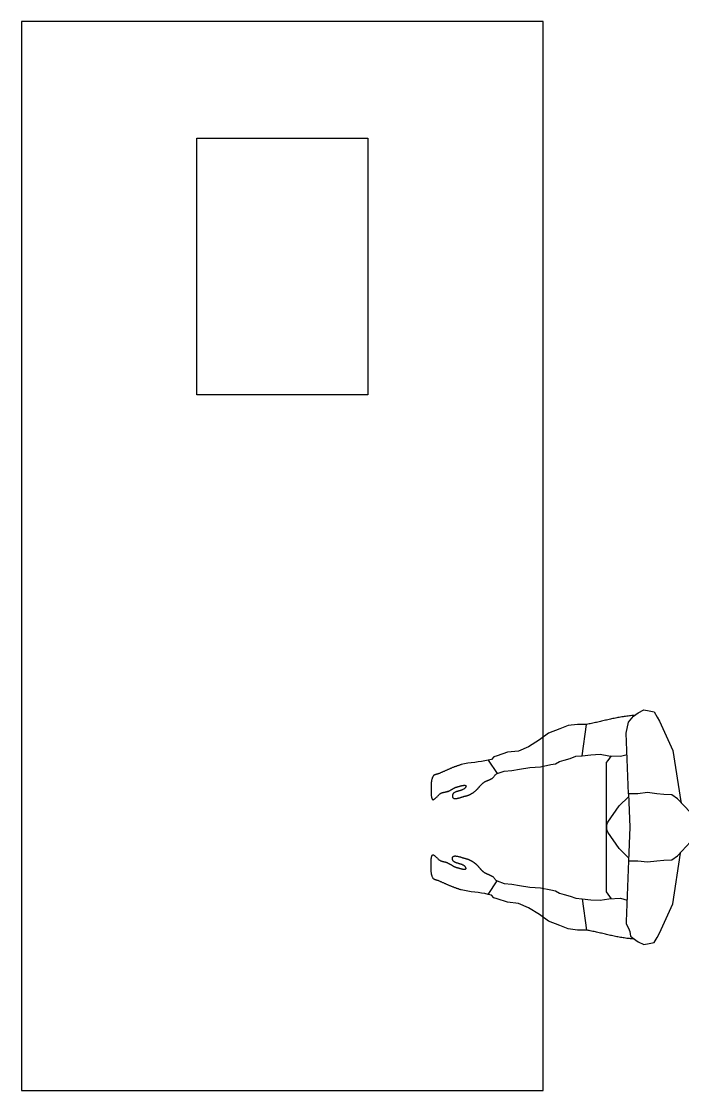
# Model space of a CAD drawing. Header units: millimetres. Extents: x -155 to 94595, y -3153 to 63413.
# Drawn here: x 78125 to 79670, y 54772 to 57270 of the extents above; entities that cross this region are included whole.
import ezdxf

# ---------------------------------------------------------------- set-up
doc = ezdxf.new("R2010")
doc.units = ezdxf.units.MM
doc.layers.add('int', color=185, linetype='Continuous')

msp = doc.modelspace()

# ---------------------------------------------------------------- linework, layer by layer
at = {"layer": 'int'}
for p, q in [((78125.464, 57270.146), (78125.464, 54771.746)), ((79344.664, 57270.146), (78125.464, 57270.146)), ((79344.664, 54771.746), (79344.664, 57270.146)), ((78535.064, 56397.653), (78535.064, 56997.653)), ((78535.064, 56997.653), (78935.064, 56997.653)), ((78935.064, 56997.653), (78935.064, 56397.653)), ((78935.064, 56397.653), (78535.064, 56397.653)), ((79501.608, 55639.652), (79498.676, 55638.993)), ((79504.542, 55640.301), (79501.608, 55639.652)), ((79507.477, 55640.939), (79504.542, 55640.301)), ((79510.414, 55641.563), (79507.477, 55640.939)), ((79513.352, 55642.172), (79510.414, 55641.563)), ((79516.293, 55642.764), (79513.352, 55642.172)), ((79519.236, 55643.336), (79516.293, 55642.764)), ((79522.181, 55643.888), (79519.236, 55643.336)), ((79525.129, 55644.418), (79522.181, 55643.888)), ((79528.08, 55644.923), (79525.129, 55644.418)), ((79531.034, 55645.402), (79528.08, 55644.923)), ((79533.991, 55645.853), (79531.034, 55645.402)), ((79536.952, 55646.275), (79533.991, 55645.853)), ((79539.917, 55646.664), (79536.952, 55646.275)), ((79542.885, 55647.021), (79539.917, 55646.664)), ((79545.858, 55647.343), (79542.885, 55647.021)), ((79543.502, 55632.415), (79555.916, 55646.736)), ((79548.835, 55647.628), (79545.858, 55647.343)), ((79551.817, 55647.874), (79548.835, 55647.628)), ((79554.804, 55648.079), (79551.817, 55647.874)), ((79557.796, 55648.243), (79554.804, 55648.079)), ((79555.916, 55646.736), (79566.187, 55654.44)), ((79557.931, 55648.248), (79557.796, 55648.243)), ((79566.187, 55654.44), (79579.381, 55661.365)), ((79579.381, 55661.365), (79592.144, 55658.812)), ((79592.144, 55658.812), (79603.629, 55656.515)), ((79603.629, 55656.515), (79610.613, 55644.604)), ((79610.613, 55644.604), (79616.295, 55634.661)), ((79383.138, 55617.011), (79356.875, 55606.91)), ((79402.981, 55624.643), (79383.138, 55617.011)), ((79424.973, 55627.241), (79402.981, 55624.643)), ((79445.839, 55627.461), (79424.973, 55627.241)), ((79435.389, 55554.309), (79445.839, 55627.461)), ((79448.788, 55627.994), (79445.839, 55627.461)), ((79451.734, 55628.549), (79448.788, 55627.994)), ((79454.678, 55629.124), (79451.734, 55628.549)), ((79457.619, 55629.718), (79454.678, 55629.124)), ((79460.558, 55630.328), (79457.619, 55629.718)), ((79463.496, 55630.954), (79460.558, 55630.328)), ((79466.431, 55631.594), (79463.496, 55630.954)), ((79469.365, 55632.244), (79466.431, 55631.594)), ((79472.298, 55632.905), (79469.365, 55632.244)), ((79475.23, 55633.573), (79472.298, 55632.905)), ((79478.161, 55634.248), (79475.23, 55633.573)), ((79481.092, 55634.927), (79478.161, 55634.248)), ((79484.022, 55635.609), (79481.092, 55634.927)), ((79486.952, 55636.291), (79484.022, 55635.609)), ((79489.882, 55636.972), (79486.952, 55636.291)), ((79492.813, 55637.651), (79489.882, 55636.972)), ((79495.744, 55638.325), (79492.813, 55637.651)), ((79498.676, 55638.993), (79495.744, 55638.325)), ((79538.512, 55607.312), (79543.502, 55632.415)), ((79543.502, 55632.415), (79543.502, 55632.415)), ((79616.295, 55634.661), (79647.461, 55566.095)), ((79335.827, 55591.074), (79309.986, 55575.21)), ((79356.875, 55606.91), (79335.827, 55591.074)), ((79544.077, 55465.599), (79538.512, 55607.312)), ((79286.645, 55565.207), (79260.896, 55562.33)), ((79309.986, 55575.21), (79286.645, 55565.207)), ((79647.461, 55566.095), (79647.461, 55566.095)), ((79647.461, 55566.095), (79666.161, 55447.665)), ((79192.45, 55539.764), (79184.542, 55538.798)), ((79200.336, 55540.842), (79192.45, 55539.764)), ((79208.173, 55542.163), (79200.336, 55540.842)), ((79215.933, 55543.859), (79208.173, 55542.163)), ((79223.52, 55545.756), (79215.933, 55543.859)), ((79215.933, 55543.859), (79236.833, 55512.508)), ((79229.432, 55551.842), (79223.52, 55545.756)), ((79236.833, 55554.309), (79229.432, 55551.842)), ((79260.896, 55562.33), (79236.833, 55554.309)), ((79373.053, 55535.572), (79382.994, 55540.832)), ((79382.994, 55540.832), (79393.588, 55543.859)), ((79393.588, 55543.859), (79407.399, 55547.805)), ((79407.399, 55547.805), (79421.073, 55552.878)), ((79421.073, 55552.878), (79435.389, 55554.309)), ((79435.389, 55554.309), (79456.203, 55556.391)), ((79456.203, 55556.391), (79477.428, 55557.753)), ((79477.428, 55557.753), (79498.091, 55554.309)), ((79495.701, 55543.229), (79492.048, 55538.103)), ((79499.571, 55548.626), (79495.701, 55543.229)), ((79498.091, 55554.309), (79524.833, 55552.894)), ((79503.454, 55554.028), (79499.571, 55548.626)), ((79524.833, 55552.894), (79540.47, 55557.471)), ((79524.833, 55552.894), (79524.833, 55552.894)), ((79106.276, 55514.814), (79104.953, 55514.232)), ((79107.597, 55515.398), (79106.276, 55514.814)), ((79108.919, 55515.985), (79107.597, 55515.398)), ((79110.239, 55516.574), (79108.919, 55515.985)), ((79111.56, 55517.163), (79110.239, 55516.574)), ((79112.88, 55517.754), (79111.56, 55517.163)), ((79114.201, 55518.344), (79112.88, 55517.754)), ((79115.521, 55518.935), (79114.201, 55518.344)), ((79116.842, 55519.525), (79115.521, 55518.935)), ((79118.164, 55520.113), (79116.842, 55519.525)), ((79119.486, 55520.7), (79118.164, 55520.113)), ((79120.809, 55521.285), (79119.486, 55520.7)), ((79122.133, 55521.867), (79120.809, 55521.285)), ((79123.458, 55522.446), (79122.133, 55521.867)), ((79124.785, 55523.021), (79123.458, 55522.446)), ((79126.113, 55523.593), (79124.785, 55523.021)), ((79127.442, 55524.159), (79126.113, 55523.593)), ((79128.774, 55524.721), (79127.442, 55524.159)), ((79130.107, 55525.277), (79128.774, 55524.721)), ((79131.443, 55525.827), (79130.107, 55525.277)), ((79132.781, 55526.371), (79131.443, 55525.827)), ((79134.121, 55526.907), (79132.781, 55526.371)), ((79135.464, 55527.436), (79134.121, 55526.907)), ((79136.81, 55527.957), (79135.464, 55527.436)), ((79138.158, 55528.47), (79136.81, 55527.957)), ((79139.51, 55528.973), (79138.158, 55528.47)), ((79140.865, 55529.467), (79139.51, 55528.973)), ((79142.223, 55529.952), (79140.865, 55529.467)), ((79143.585, 55530.425), (79142.223, 55529.952)), ((79144.95, 55530.888), (79143.585, 55530.425)), ((79146.32, 55531.34), (79144.95, 55530.888)), ((79147.693, 55531.779), (79146.32, 55531.34)), ((79149.071, 55532.206), (79147.693, 55531.779)), ((79150.453, 55532.621), (79149.071, 55532.206)), ((79151.84, 55533.022), (79150.453, 55532.621)), ((79153.231, 55533.409), (79151.84, 55533.022)), ((79160.956, 55535.249), (79153.231, 55533.409)), ((79168.767, 55536.673), (79160.956, 55535.249)), ((79176.638, 55537.812), (79168.767, 55536.673)), ((79184.542, 55538.798), (79176.638, 55537.812)), ((79236.833, 55512.508), (79253.706, 55518.132)), ((79253.706, 55518.132), (79271.563, 55520.038)), ((79271.563, 55520.038), (79289.085, 55522.958)), ((79289.085, 55522.958), (79313.382, 55527.008)), ((79313.382, 55527.008), (79338.078, 55528.577)), ((79338.078, 55528.577), (79362.237, 55533.409)), ((79362.237, 55533.409), (79373.053, 55535.572)), ((79492.048, 55538.103), (79492.048, 55236.106)), ((79082.962, 55490.067), (79082.896, 55488.989)), ((79083.045, 55491.141), (79082.962, 55490.067)), ((79083.146, 55492.21), (79083.045, 55491.141)), ((79083.268, 55493.273), (79083.146, 55492.21)), ((79083.412, 55494.33), (79083.268, 55493.273)), ((79083.579, 55495.381), (79083.412, 55494.33)), ((79083.77, 55496.426), (79083.579, 55495.381)), ((79083.988, 55497.463), (79083.77, 55496.426)), ((79084.235, 55498.493), (79083.988, 55497.463)), ((79084.51, 55499.514), (79084.235, 55498.493)), ((79084.817, 55500.528), (79084.51, 55499.514)), ((79085.157, 55501.532), (79084.817, 55500.528)), ((79085.53, 55502.528), (79085.157, 55501.532)), ((79085.939, 55503.513), (79085.53, 55502.528)), ((79086.386, 55504.489), (79085.939, 55503.513)), ((79086.872, 55505.454), (79086.386, 55504.489)), ((79087.039, 55505.836), (79086.872, 55505.454)), ((79087.225, 55506.198), (79087.039, 55505.836)), ((79087.431, 55506.541), (79087.225, 55506.198)), ((79087.655, 55506.866), (79087.431, 55506.541)), ((79087.896, 55507.173), (79087.655, 55506.866)), ((79088.154, 55507.463), (79087.896, 55507.173)), ((79088.428, 55507.738), (79088.154, 55507.463)), ((79088.717, 55507.996), (79088.428, 55507.738)), ((79089.02, 55508.241), (79088.717, 55507.996)), ((79089.337, 55508.471), (79089.02, 55508.241)), ((79089.666, 55508.689), (79089.337, 55508.471)), ((79090.008, 55508.894), (79089.666, 55508.689)), ((79090.361, 55509.088), (79090.008, 55508.894)), ((79090.724, 55509.27), (79090.361, 55509.088)), ((79091.098, 55509.443), (79090.724, 55509.27)), ((79091.48, 55509.606), (79091.098, 55509.443)), ((79091.87, 55509.761), (79091.48, 55509.606)), ((79092.268, 55509.908), (79091.87, 55509.761)), ((79092.673, 55510.048), (79092.268, 55509.908)), ((79093.083, 55510.181), (79092.673, 55510.048)), ((79093.499, 55510.309), (79093.083, 55510.181)), ((79093.919, 55510.432), (79093.499, 55510.309)), ((79094.342, 55510.551), (79093.919, 55510.432)), ((79094.768, 55510.667), (79094.342, 55510.551)), ((79095.197, 55510.78), (79094.768, 55510.667)), ((79095.626, 55510.891), (79095.197, 55510.78)), ((79096.057, 55511.001), (79095.626, 55510.891)), ((79096.487, 55511.111), (79096.057, 55511.001)), ((79096.915, 55511.221), (79096.487, 55511.111)), ((79097.343, 55511.332), (79096.915, 55511.221)), ((79097.767, 55511.445), (79097.343, 55511.332)), ((79098.188, 55511.561), (79097.767, 55511.445)), ((79098.606, 55511.68), (79098.188, 55511.561)), ((79099.018, 55511.804), (79098.606, 55511.68)), ((79099.425, 55511.932), (79099.018, 55511.804)), ((79099.825, 55512.066), (79099.425, 55511.932)), ((79100.218, 55512.206), (79099.825, 55512.066)), ((79100.603, 55512.353), (79100.218, 55512.206)), ((79100.98, 55512.508), (79100.603, 55512.353)), ((79102.305, 55513.079), (79100.98, 55512.508)), ((79103.63, 55513.654), (79102.305, 55513.079)), ((79104.953, 55514.232), (79103.63, 55513.654)), ((79202.571, 55489.189), (79203.135, 55489.693)), ((79203.135, 55489.693), (79203.707, 55490.188)), ((79203.707, 55490.188), (79204.289, 55490.673)), ((79204.289, 55490.673), (79204.881, 55491.146)), ((79204.881, 55491.146), (79205.483, 55491.608)), ((79205.483, 55491.608), (79205.967, 55491.962)), ((79205.967, 55491.962), (79206.458, 55492.304)), ((79206.458, 55492.304), (79206.957, 55492.634)), ((79206.957, 55492.634), (79207.462, 55492.954)), ((79207.462, 55492.954), (79207.973, 55493.263)), ((79207.973, 55493.263), (79208.489, 55493.562)), ((79208.489, 55493.562), (79209.011, 55493.852)), ((79209.011, 55493.852), (79209.538, 55494.134)), ((79209.538, 55494.134), (79210.07, 55494.408)), ((79210.07, 55494.408), (79210.606, 55494.675)), ((79210.606, 55494.675), (79211.146, 55494.935)), ((79211.146, 55494.935), (79211.689, 55495.189)), ((79211.689, 55495.189), (79212.236, 55495.438)), ((79212.236, 55495.438), (79212.786, 55495.682)), ((79212.786, 55495.682), (79213.338, 55495.922)), ((79213.338, 55495.922), (79213.892, 55496.159)), ((79213.892, 55496.159), (79214.447, 55496.392)), ((79214.447, 55496.392), (79215.005, 55496.624)), ((79215.005, 55496.624), (79215.563, 55496.853)), ((79215.563, 55496.853), (79216.122, 55497.082)), ((79216.122, 55497.082), (79216.681, 55497.31)), ((79216.681, 55497.31), (79217.24, 55497.539)), ((79217.24, 55497.539), (79217.799, 55497.768)), ((79217.799, 55497.768), (79218.357, 55497.999)), ((79218.357, 55497.999), (79218.914, 55498.232)), ((79218.914, 55498.232), (79219.469, 55498.467)), ((79219.469, 55498.467), (79220.022, 55498.706)), ((79220.022, 55498.706), (79220.573, 55498.949)), ((79220.573, 55498.949), (79221.122, 55499.196)), ((79221.122, 55499.196), (79221.667, 55499.449)), ((79221.667, 55499.449), (79222.209, 55499.707)), ((79222.209, 55499.707), (79222.748, 55499.972)), ((79222.748, 55499.972), (79223.282, 55500.244)), ((79223.282, 55500.244), (79223.812, 55500.523)), ((79223.812, 55500.523), (79224.337, 55500.811)), ((79224.337, 55500.811), (79224.857, 55501.108)), ((79224.857, 55501.108), (79225.372, 55501.414)), ((79225.372, 55501.414), (79225.881, 55501.731)), ((79225.881, 55501.731), (79226.383, 55502.058)), ((79226.383, 55502.058), (79227.818, 55503.229)), ((79227.818, 55503.229), (79229.082, 55504.624)), ((79229.082, 55504.624), (79230.242, 55506.151)), ((79230.242, 55506.151), (79231.366, 55507.716)), ((79231.366, 55507.716), (79232.521, 55509.228)), ((79232.521, 55509.228), (79233.772, 55510.592)), ((79233.772, 55510.592), (79235.187, 55511.716)), ((79235.187, 55511.716), (79236.833, 55512.508)), ((79082.626, 55464.948), (79082.524, 55463.88)), ((79082.709, 55466.022), (79082.626, 55464.948)), ((79082.774, 55467.1), (79082.709, 55466.022)), ((79082.772, 55484.638), (79082.768, 55483.543)), ((79082.768, 55483.543), (79082.772, 55482.446)), ((79082.785, 55485.731), (79082.772, 55484.638)), ((79082.772, 55482.446), (79082.783, 55481.347)), ((79082.825, 55468.183), (79082.774, 55467.1)), ((79082.783, 55481.347), (79082.797, 55480.247)), ((79082.809, 55486.82), (79082.785, 55485.731)), ((79082.797, 55480.247), (79082.815, 55479.146)), ((79082.845, 55487.907), (79082.809, 55486.82)), ((79082.815, 55479.146), (79082.835, 55478.045)), ((79082.861, 55469.269), (79082.825, 55468.183)), ((79082.835, 55478.045), (79082.855, 55476.943)), ((79082.896, 55488.989), (79082.845, 55487.907)), ((79082.855, 55476.943), (79082.873, 55475.842)), ((79082.885, 55470.359), (79082.861, 55469.269)), ((79082.873, 55475.842), (79082.888, 55474.742)), ((79082.898, 55471.451), (79082.885, 55470.359)), ((79082.888, 55474.742), (79082.898, 55473.644)), ((79082.898, 55473.644), (79082.902, 55472.546)), ((79082.902, 55472.546), (79082.898, 55471.451)), ((79102.717, 55464.488), (79102.286, 55464.176)), ((79103.156, 55464.783), (79102.717, 55464.488)), ((79103.603, 55465.063), (79103.156, 55464.783)), ((79104.057, 55465.328), (79103.603, 55465.063)), ((79104.518, 55465.578), (79104.057, 55465.328)), ((79104.986, 55465.815), (79104.518, 55465.578)), ((79105.46, 55466.039), (79104.986, 55465.815)), ((79105.939, 55466.251), (79105.46, 55466.039)), ((79106.425, 55466.451), (79105.939, 55466.251)), ((79106.915, 55466.641), (79106.425, 55466.451)), ((79107.41, 55466.82), (79106.915, 55466.641)), ((79107.91, 55466.99), (79107.41, 55466.82)), ((79108.414, 55467.152), (79107.91, 55466.99)), ((79108.922, 55467.306), (79108.414, 55467.152)), ((79109.433, 55467.453), (79108.922, 55467.306)), ((79109.948, 55467.593), (79109.433, 55467.453)), ((79110.465, 55467.728), (79109.948, 55467.593)), ((79110.985, 55467.858), (79110.465, 55467.728)), ((79111.507, 55467.983), (79110.985, 55467.858)), ((79112.031, 55468.105), (79111.507, 55467.983)), ((79112.556, 55468.224), (79112.031, 55468.105)), ((79113.082, 55468.341), (79112.556, 55468.224)), ((79113.61, 55468.457), (79113.082, 55468.341)), ((79114.137, 55468.572), (79113.61, 55468.457)), ((79114.665, 55468.687), (79114.137, 55468.572)), ((79115.193, 55468.803), (79114.665, 55468.687)), ((79115.72, 55468.92), (79115.193, 55468.803)), ((79116.246, 55469.04), (79115.72, 55468.92)), ((79116.771, 55469.162), (79116.246, 55469.04)), ((79117.295, 55469.288), (79116.771, 55469.162)), ((79117.816, 55469.419), (79117.295, 55469.288)), ((79118.336, 55469.554), (79117.816, 55469.419)), ((79118.852, 55469.696), (79118.336, 55469.554)), ((79119.366, 55469.844), (79118.852, 55469.696)), ((79119.877, 55469.999), (79119.366, 55469.844)), ((79120.384, 55470.162), (79119.877, 55469.999)), ((79120.887, 55470.334), (79120.384, 55470.162)), ((79121.386, 55470.516), (79120.887, 55470.334)), ((79121.88, 55470.707), (79121.386, 55470.516)), ((79121.88, 55470.707), (79122.435, 55470.935)), ((79122.435, 55470.935), (79122.985, 55471.173)), ((79122.985, 55471.173), (79123.531, 55471.421)), ((79123.531, 55471.421), (79124.073, 55471.678)), ((79124.073, 55471.678), (79124.612, 55471.943)), ((79124.612, 55471.943), (79125.147, 55472.215)), ((79125.147, 55472.215), (79125.68, 55472.495)), ((79125.68, 55472.495), (79126.21, 55472.781)), ((79126.21, 55472.781), (79126.738, 55473.072)), ((79126.738, 55473.072), (79127.263, 55473.369)), ((79127.263, 55473.369), (79127.786, 55473.669)), ((79127.786, 55473.669), (79128.308, 55473.974)), ((79128.308, 55473.974), (79128.829, 55474.281)), ((79128.829, 55474.281), (79129.348, 55474.591)), ((79129.348, 55474.591), (79129.867, 55474.902)), ((79129.867, 55474.902), (79130.385, 55475.215)), ((79130.385, 55475.215), (79130.903, 55475.527)), ((79130.903, 55475.527), (79131.421, 55475.84)), ((79131.421, 55475.84), (79131.94, 55476.151)), ((79131.94, 55476.151), (79132.458, 55476.461)), ((79132.458, 55476.461), (79132.978, 55476.768)), ((79132.978, 55476.768), (79133.499, 55477.073)), ((79133.497, 55464.671), (79133.089, 55463.908)), ((79133.983, 55465.381), (79133.497, 55464.671)), ((79133.499, 55477.073), (79134.021, 55477.374)), ((79134.542, 55466.042), (79133.983, 55465.381)), ((79134.021, 55477.374), (79134.545, 55477.67)), ((79135.17, 55466.657), (79134.542, 55466.042)), ((79134.545, 55477.67), (79135.07, 55477.962)), ((79135.07, 55477.962), (79135.598, 55478.248)), ((79135.863, 55467.228), (79135.17, 55466.657)), ((79135.598, 55478.248), (79136.128, 55478.528)), ((79136.615, 55467.76), (79135.863, 55467.228)), ((79136.128, 55478.528), (79136.661, 55478.801)), ((79137.422, 55468.256), (79136.615, 55467.76)), ((79136.661, 55478.801), (79137.197, 55479.066)), ((79137.197, 55479.066), (79137.737, 55479.323)), ((79138.279, 55468.719), (79137.422, 55468.256)), ((79137.737, 55479.323), (79138.279, 55479.571)), ((79138.279, 55479.571), (79138.826, 55479.81)), ((79139.182, 55469.152), (79138.279, 55468.719)), ((79138.826, 55479.81), (79139.377, 55480.038)), ((79140.127, 55469.56), (79139.182, 55469.152)), ((79139.377, 55480.038), (79139.932, 55480.256)), ((79139.932, 55480.256), (79140.491, 55480.462)), ((79141.108, 55469.945), (79140.127, 55469.56)), ((79140.491, 55480.462), (79141.056, 55480.656)), ((79141.056, 55480.656), (79141.625, 55480.837)), ((79142.121, 55470.311), (79141.108, 55469.945)), ((79141.625, 55480.837), (79142.2, 55481.004)), ((79143.161, 55470.66), (79142.121, 55470.311)), ((79142.2, 55481.004), (79142.781, 55481.157)), ((79142.781, 55481.157), (79143.325, 55481.297)), ((79144.225, 55470.998), (79143.161, 55470.66)), ((79143.325, 55481.297), (79143.911, 55481.454)), ((79143.911, 55481.454), (79144.536, 55481.626)), ((79145.306, 55471.326), (79144.225, 55470.998)), ((79144.536, 55481.626), (79145.195, 55481.811)), ((79145.195, 55481.811), (79145.885, 55482.007)), ((79146.401, 55471.648), (79145.306, 55471.326)), ((79145.885, 55482.007), (79146.604, 55482.212)), ((79147.505, 55471.968), (79146.401, 55471.648)), ((79146.604, 55482.212), (79147.347, 55482.424)), ((79147.347, 55482.424), (79148.111, 55482.642)), ((79148.614, 55472.288), (79147.505, 55471.968)), ((79148.111, 55482.642), (79148.893, 55482.862)), ((79149.723, 55472.613), (79148.614, 55472.288)), ((79148.893, 55482.862), (79149.69, 55483.084)), ((79149.69, 55483.084), (79150.497, 55483.305)), ((79150.826, 55472.946), (79149.723, 55472.613)), ((79150.497, 55483.305), (79151.312, 55483.523)), ((79151.921, 55473.29), (79150.826, 55472.946)), ((79151.312, 55483.523), (79152.131, 55483.737)), ((79153.001, 55473.649), (79151.921, 55473.29)), ((79152.131, 55483.737), (79152.95, 55483.944)), ((79152.95, 55483.944), (79153.767, 55484.142)), ((79154.063, 55474.025), (79153.001, 55473.649)), ((79153.767, 55484.142), (79154.578, 55484.33)), ((79155.101, 55474.422), (79154.063, 55474.025)), ((79154.578, 55484.33), (79155.379, 55484.505)), ((79156.112, 55474.844), (79155.101, 55474.422)), ((79155.379, 55484.505), (79156.167, 55484.665)), ((79157.091, 55475.294), (79156.112, 55474.844)), ((79156.167, 55484.665), (79156.939, 55484.809)), ((79156.939, 55484.809), (79157.691, 55484.934)), ((79158.032, 55475.775), (79157.091, 55475.294)), ((79157.691, 55484.934), (79158.42, 55485.038)), ((79158.932, 55476.291), (79158.032, 55475.775)), ((79158.42, 55485.038), (79159.122, 55485.121)), ((79159.786, 55476.845), (79158.932, 55476.291)), ((79159.122, 55485.121), (79159.795, 55485.178)), ((79160.589, 55477.44), (79159.786, 55476.845)), ((79159.795, 55485.178), (79160.433, 55485.209)), ((79160.433, 55485.209), (79161.035, 55485.212)), ((79161.336, 55478.081), (79160.589, 55477.44)), ((79161.035, 55485.212), (79161.597, 55485.184)), ((79162.024, 55478.769), (79161.336, 55478.081)), ((79161.597, 55485.184), (79162.115, 55485.124)), ((79162.647, 55479.509), (79162.024, 55478.769)), ((79162.115, 55485.124), (79162.586, 55485.03)), ((79162.586, 55485.03), (79163.006, 55484.899)), ((79163.201, 55480.304), (79162.647, 55479.509)), ((79163.006, 55484.899), (79163.373, 55484.73)), ((79163.681, 55481.157), (79163.201, 55480.304)), ((79163.373, 55484.73), (79163.682, 55484.521)), ((79163.954, 55481.76), (79163.681, 55481.157)), ((79163.682, 55484.521), (79163.93, 55484.269)), ((79163.93, 55484.269), (79164.114, 55483.973)), ((79164.141, 55482.307), (79163.954, 55481.76)), ((79164.114, 55483.973), (79164.231, 55483.631)), ((79164.248, 55482.8), (79164.141, 55482.307)), ((79164.231, 55483.631), (79164.277, 55483.24)), ((79164.277, 55483.24), (79164.248, 55482.8)), ((79174.937, 55464.443), (79175.47, 55464.731)), ((79175.47, 55464.731), (79176.001, 55465.025)), ((79176.001, 55465.025), (79176.528, 55465.325)), ((79176.528, 55465.325), (79177.053, 55465.63)), ((79177.053, 55465.63), (79177.575, 55465.941)), ((79177.575, 55465.941), (79178.094, 55466.256)), ((79178.094, 55466.256), (79178.61, 55466.577)), ((79178.61, 55466.577), (79179.123, 55466.901)), ((79179.123, 55466.901), (79179.634, 55467.23)), ((79179.634, 55467.23), (79180.141, 55467.563)), ((79180.141, 55467.563), (79180.646, 55467.9)), ((79180.646, 55467.9), (79181.148, 55468.241)), ((79181.148, 55468.241), (79181.647, 55468.585)), ((79181.647, 55468.585), (79182.143, 55468.932)), ((79182.143, 55468.932), (79182.637, 55469.282)), ((79182.637, 55469.282), (79183.127, 55469.635)), ((79183.127, 55469.635), (79183.615, 55469.99)), ((79183.615, 55469.99), (79184.1, 55470.347)), ((79184.1, 55470.347), (79184.582, 55470.707)), ((79184.582, 55470.707), (79185.184, 55471.169)), ((79185.184, 55471.169), (79185.775, 55471.642)), ((79185.775, 55471.642), (79186.357, 55472.126)), ((79186.357, 55472.126), (79186.929, 55472.621)), ((79186.929, 55472.621), (79187.493, 55473.126)), ((79187.493, 55473.126), (79188.048, 55473.64)), ((79188.048, 55473.64), (79188.596, 55474.162)), ((79188.596, 55474.162), (79189.137, 55474.693)), ((79189.137, 55474.693), (79189.671, 55475.23)), ((79189.671, 55475.23), (79190.2, 55475.775)), ((79190.2, 55475.775), (79190.723, 55476.325)), ((79190.723, 55476.325), (79191.241, 55476.881)), ((79191.241, 55476.881), (79191.755, 55477.442)), ((79191.755, 55477.442), (79192.265, 55478.006)), ((79192.265, 55478.006), (79192.773, 55478.574)), ((79192.773, 55478.574), (79193.277, 55479.145)), ((79193.277, 55479.145), (79193.78, 55479.719)), ((79193.78, 55479.719), (79194.282, 55480.293)), ((79194.282, 55480.293), (79194.782, 55480.869)), ((79194.782, 55480.869), (79195.282, 55481.445)), ((79195.282, 55481.445), (79195.783, 55482.021)), ((79195.783, 55482.021), (79196.284, 55482.596)), ((79196.284, 55482.596), (79196.787, 55483.169)), ((79196.787, 55483.169), (79197.292, 55483.74)), ((79197.292, 55483.74), (79197.799, 55484.308)), ((79197.799, 55484.308), (79198.309, 55484.873)), ((79198.309, 55484.873), (79198.823, 55485.434)), ((79198.823, 55485.434), (79199.342, 55485.989)), ((79199.342, 55485.989), (79199.865, 55486.54)), ((79199.865, 55486.54), (79200.393, 55487.084)), ((79200.393, 55487.084), (79200.927, 55487.622)), ((79200.927, 55487.622), (79201.468, 55488.152)), ((79201.468, 55488.152), (79202.016, 55488.675)), ((79202.016, 55488.675), (79202.571, 55489.189)), ((79565.979, 55465.598), (79543.84, 55465.598)), ((79543.84, 55465.598), (79546.98, 55387.105)), ((79588.231, 55468.045), (79565.979, 55465.598)), ((79610.257, 55465.598), (79588.231, 55468.045)), ((79626.777, 55463.762), (79610.257, 55465.598)), ((79082.524, 55463.88), (79082.733, 55462.629)), ((79082.733, 55462.629), (79082.932, 55461.444)), ((79082.932, 55461.444), (79083.125, 55460.325)), ((79083.125, 55460.325), (79083.313, 55459.272)), ((79083.313, 55459.272), (79083.498, 55458.285)), ((79083.498, 55458.285), (79083.682, 55457.364)), ((79083.682, 55457.364), (79083.867, 55456.509)), ((79083.867, 55456.509), (79084.054, 55455.72)), ((79084.054, 55455.72), (79084.247, 55454.997)), ((79084.247, 55454.997), (79084.447, 55454.34)), ((79084.447, 55454.34), (79084.656, 55453.75)), ((79084.656, 55453.75), (79084.876, 55453.225)), ((79084.876, 55453.225), (79085.109, 55452.767)), ((79085.109, 55452.767), (79085.357, 55452.375)), ((79085.357, 55452.375), (79085.622, 55452.049)), ((79085.622, 55452.049), (79085.906, 55451.789)), ((79085.906, 55451.789), (79086.212, 55451.595)), ((79086.212, 55451.595), (79086.54, 55451.468)), ((79086.54, 55451.468), (79086.893, 55451.408)), ((79086.893, 55451.408), (79087.273, 55451.413)), ((79087.273, 55451.413), (79087.682, 55451.486)), ((79087.682, 55451.486), (79088.122, 55451.624)), ((79088.122, 55451.624), (79088.595, 55451.829)), ((79088.595, 55451.829), (79089.103, 55452.101)), ((79089.103, 55452.101), (79089.649, 55452.439)), ((79089.649, 55452.439), (79090.233, 55452.843)), ((79090.233, 55452.843), (79090.858, 55453.315)), ((79090.858, 55453.315), (79091.526, 55453.853)), ((79091.526, 55453.853), (79092.239, 55454.457)), ((79092.239, 55454.457), (79092.999, 55455.128)), ((79092.999, 55455.128), (79093.809, 55455.866)), ((79093.809, 55455.866), (79094.669, 55456.671)), ((79094.669, 55456.671), (79095.582, 55457.543)), ((79095.582, 55457.543), (79096.55, 55458.481)), ((79096.55, 55458.481), (79097.575, 55459.486)), ((79097.575, 55459.486), (79098.659, 55460.558)), ((79098.659, 55460.558), (79099.805, 55461.697)), ((79099.805, 55461.697), (79101.013, 55462.903)), ((79101.013, 55462.903), (79102.286, 55464.176)), ((79132.38, 55461.266), (79132.33, 55460.257)), ((79132.33, 55460.257), (79132.371, 55459.337)), ((79132.371, 55459.337), (79132.492, 55458.505)), ((79132.526, 55462.209), (79132.38, 55461.266)), ((79132.492, 55458.505), (79132.69, 55457.757)), ((79132.764, 55463.088), (79132.526, 55462.209)), ((79132.69, 55457.757), (79132.961, 55457.091)), ((79133.089, 55463.908), (79132.764, 55463.088)), ((79132.961, 55457.091), (79133.302, 55456.503)), ((79133.302, 55456.503), (79133.711, 55455.989)), ((79133.711, 55455.989), (79134.183, 55455.548)), ((79134.183, 55455.548), (79134.715, 55455.174)), ((79134.715, 55455.174), (79135.305, 55454.867)), ((79135.305, 55454.867), (79135.949, 55454.621)), ((79135.949, 55454.621), (79136.644, 55454.435)), ((79136.644, 55454.435), (79137.387, 55454.304)), ((79137.387, 55454.304), (79138.174, 55454.226)), ((79138.174, 55454.226), (79139.002, 55454.198)), ((79139.002, 55454.198), (79139.868, 55454.216)), ((79139.868, 55454.216), (79140.77, 55454.276)), ((79140.77, 55454.276), (79141.702, 55454.377)), ((79141.702, 55454.377), (79142.663, 55454.515)), ((79142.663, 55454.515), (79143.649, 55454.686)), ((79143.649, 55454.686), (79144.657, 55454.887)), ((79144.657, 55454.887), (79145.684, 55455.116)), ((79145.684, 55455.116), (79146.726, 55455.369)), ((79146.726, 55455.369), (79147.78, 55455.642)), ((79147.78, 55455.642), (79148.843, 55455.933)), ((79148.843, 55455.933), (79149.913, 55456.239)), ((79149.913, 55456.239), (79150.984, 55456.556)), ((79150.984, 55456.556), (79152.055, 55456.881)), ((79152.055, 55456.881), (79153.122, 55457.211)), ((79153.122, 55457.211), (79154.182, 55457.543)), ((79154.182, 55457.543), (79155.232, 55457.873)), ((79155.232, 55457.873), (79156.268, 55458.199)), ((79156.268, 55458.199), (79157.287, 55458.517)), ((79157.287, 55458.517), (79158.286, 55458.824)), ((79158.286, 55458.824), (79159.262, 55459.117)), ((79159.262, 55459.117), (79160.212, 55459.392)), ((79160.212, 55459.392), (79161.132, 55459.647)), ((79161.132, 55459.647), (79162.019, 55459.878)), ((79162.019, 55459.878), (79162.87, 55460.082)), ((79162.87, 55460.082), (79163.681, 55460.257)), ((79163.681, 55460.257), (79164.271, 55460.38)), ((79164.271, 55460.38), (79164.858, 55460.514)), ((79164.858, 55460.514), (79165.442, 55460.658)), ((79165.442, 55460.658), (79166.023, 55460.812)), ((79166.023, 55460.812), (79166.601, 55460.976)), ((79166.601, 55460.976), (79167.177, 55461.149)), ((79167.177, 55461.149), (79167.749, 55461.331)), ((79167.749, 55461.331), (79168.319, 55461.523)), ((79168.319, 55461.523), (79168.886, 55461.723)), ((79168.886, 55461.723), (79169.45, 55461.932)), ((79169.45, 55461.932), (79170.012, 55462.149)), ((79170.012, 55462.149), (79170.57, 55462.374)), ((79170.57, 55462.374), (79171.126, 55462.608)), ((79171.126, 55462.608), (79171.679, 55462.848)), ((79171.679, 55462.848), (79172.229, 55463.097)), ((79172.229, 55463.097), (79172.777, 55463.352)), ((79172.777, 55463.352), (79173.321, 55463.615)), ((79173.321, 55463.615), (79173.863, 55463.884)), ((79173.863, 55463.884), (79174.401, 55464.16)), ((79174.401, 55464.16), (79174.937, 55464.443)), ((79522.381, 55436.819), (79544.122, 55458.56)), ((79644.768, 55463.071), (79626.777, 55463.762)), ((79658.561, 55453.522), (79644.768, 55463.071)), ((79688.824, 55421.26), (79658.561, 55453.522)), ((79666.161, 55447.665), (79666.587, 55444.966)), ((79495.496, 55399.18), (79522.381, 55436.819)), ((79522.381, 55436.819), (79522.381, 55436.819)), ((79493.591, 55392.765), (79495.496, 55399.18)), ((79493.591, 55392.765), (79493.591, 55392.765)), ((79493.591, 55381.771), (79493.591, 55392.765)), ((79493.591, 55381.771), (79493.591, 55381.771)), ((79495.496, 55375.355), (79493.591, 55381.771)), ((79522.381, 55337.716), (79495.496, 55375.355)), ((79546.98, 55387.105), (79543.84, 55308.611)), ((79658.561, 55320.687), (79688.824, 55352.949)), ((79083.125, 55313.884), (79083.313, 55314.937)), ((79083.313, 55314.937), (79083.498, 55315.924)), ((79083.498, 55315.924), (79083.682, 55316.845)), ((79083.682, 55316.845), (79083.867, 55317.7)), ((79083.867, 55317.7), (79084.054, 55318.489)), ((79084.054, 55318.489), (79084.247, 55319.212)), ((79084.247, 55319.212), (79084.447, 55319.869)), ((79084.447, 55319.869), (79084.656, 55320.459)), ((79084.656, 55320.459), (79084.876, 55320.984)), ((79084.876, 55320.984), (79085.109, 55321.442)), ((79085.109, 55321.442), (79085.357, 55321.835)), ((79085.357, 55321.835), (79085.622, 55322.161)), ((79085.622, 55322.161), (79085.906, 55322.42)), ((79085.906, 55322.42), (79086.212, 55322.614)), ((79086.212, 55322.614), (79086.54, 55322.741)), ((79086.54, 55322.741), (79086.893, 55322.801)), ((79086.893, 55322.801), (79087.273, 55322.796)), ((79087.273, 55322.796), (79087.682, 55322.724)), ((79087.682, 55322.724), (79088.122, 55322.585)), ((79088.122, 55322.585), (79088.595, 55322.38)), ((79088.595, 55322.38), (79089.103, 55322.108)), ((79089.103, 55322.108), (79089.649, 55321.77)), ((79089.649, 55321.77), (79090.233, 55321.366)), ((79090.233, 55321.366), (79090.858, 55320.894)), ((79090.858, 55320.894), (79091.526, 55320.357)), ((79091.526, 55320.357), (79092.239, 55319.752)), ((79092.239, 55319.752), (79092.999, 55319.081)), ((79092.999, 55319.081), (79093.809, 55318.343)), ((79093.809, 55318.343), (79094.669, 55317.538)), ((79094.669, 55317.538), (79095.582, 55316.667)), ((79095.582, 55316.667), (79096.55, 55315.728)), ((79096.55, 55315.728), (79097.575, 55314.723)), ((79097.575, 55314.723), (79098.659, 55313.651)), ((79132.33, 55313.952), (79132.371, 55314.872)), ((79132.371, 55314.872), (79132.492, 55315.704)), ((79132.492, 55315.704), (79132.69, 55316.452)), ((79132.69, 55316.452), (79132.961, 55317.118)), ((79132.961, 55317.118), (79133.302, 55317.707)), ((79133.302, 55317.707), (79133.711, 55318.22)), ((79133.711, 55318.22), (79134.183, 55318.662)), ((79134.183, 55318.662), (79134.715, 55319.035)), ((79134.715, 55319.035), (79135.305, 55319.342)), ((79135.305, 55319.342), (79135.949, 55319.588)), ((79135.949, 55319.588), (79136.644, 55319.774)), ((79136.644, 55319.774), (79137.387, 55319.905)), ((79137.387, 55319.905), (79138.174, 55319.983)), ((79138.174, 55319.983), (79139.002, 55320.011)), ((79139.002, 55320.011), (79139.868, 55319.994)), ((79139.868, 55319.994), (79140.77, 55319.933)), ((79140.77, 55319.933), (79141.702, 55319.832)), ((79141.702, 55319.832), (79142.663, 55319.694)), ((79142.663, 55319.694), (79143.649, 55319.523)), ((79143.649, 55319.523), (79144.657, 55319.322)), ((79144.657, 55319.322), (79145.684, 55319.093)), ((79145.684, 55319.093), (79146.726, 55318.84)), ((79146.726, 55318.84), (79147.78, 55318.567)), ((79147.78, 55318.567), (79148.843, 55318.276)), ((79148.843, 55318.276), (79149.913, 55317.97)), ((79149.913, 55317.97), (79150.984, 55317.653)), ((79150.984, 55317.653), (79152.055, 55317.328)), ((79152.055, 55317.328), (79153.122, 55316.998)), ((79153.122, 55316.998), (79154.182, 55316.666)), ((79154.182, 55316.666), (79155.232, 55316.336)), ((79155.232, 55316.336), (79156.268, 55316.01)), ((79156.268, 55316.01), (79157.287, 55315.692)), ((79157.287, 55315.692), (79158.286, 55315.385)), ((79158.286, 55315.385), (79159.262, 55315.093)), ((79159.262, 55315.093), (79160.212, 55314.817)), ((79160.212, 55314.817), (79161.132, 55314.562)), ((79522.381, 55337.716), (79522.381, 55337.716)), ((79544.134, 55315.964), (79522.381, 55337.716)), ((79644.768, 55311.138), (79658.561, 55320.687)), ((79647.144, 55208.257), (79665.296, 55326.773)), ((79665.296, 55326.773), (79665.496, 55328.08)), ((79082.524, 55310.329), (79082.733, 55311.58)), ((79082.626, 55309.261), (79082.524, 55310.329)), ((79082.709, 55308.187), (79082.626, 55309.261)), ((79082.774, 55307.109), (79082.709, 55308.187)), ((79082.733, 55311.58), (79082.932, 55312.765)), ((79082.768, 55290.666), (79082.772, 55291.763)), ((79082.772, 55289.571), (79082.768, 55290.666)), ((79082.772, 55291.763), (79082.783, 55292.862)), ((79082.825, 55306.026), (79082.774, 55307.109)), ((79082.783, 55292.862), (79082.797, 55293.962)), ((79082.797, 55293.962), (79082.815, 55295.063)), ((79082.815, 55295.063), (79082.835, 55296.164)), ((79082.861, 55304.94), (79082.825, 55306.026)), ((79082.835, 55296.164), (79082.855, 55297.266)), ((79082.855, 55297.266), (79082.873, 55298.367)), ((79082.885, 55303.85), (79082.861, 55304.94)), ((79082.873, 55298.367), (79082.888, 55299.467)), ((79082.898, 55302.758), (79082.885, 55303.85)), ((79082.888, 55299.467), (79082.898, 55300.566)), ((79082.902, 55301.663), (79082.898, 55302.758)), ((79082.898, 55300.566), (79082.902, 55301.663)), ((79082.932, 55312.765), (79083.125, 55313.884)), ((79098.659, 55313.651), (79099.805, 55312.512)), ((79099.805, 55312.512), (79101.013, 55311.306)), ((79101.013, 55311.306), (79102.286, 55310.034)), ((79102.717, 55309.722), (79102.286, 55310.034)), ((79103.156, 55309.426), (79102.717, 55309.722)), ((79103.603, 55309.146), (79103.156, 55309.426)), ((79104.057, 55308.882), (79103.603, 55309.146)), ((79104.518, 55308.631), (79104.057, 55308.882)), ((79104.986, 55308.394), (79104.518, 55308.631)), ((79105.46, 55308.17), (79104.986, 55308.394)), ((79105.939, 55307.959), (79105.46, 55308.17)), ((79106.425, 55307.758), (79105.939, 55307.959)), ((79106.915, 55307.569), (79106.425, 55307.758)), ((79107.41, 55307.389), (79106.915, 55307.569)), ((79107.91, 55307.219), (79107.41, 55307.389)), ((79108.414, 55307.057), (79107.91, 55307.219)), ((79108.922, 55306.903), (79108.414, 55307.057)), ((79109.433, 55306.756), (79108.922, 55306.903)), ((79109.948, 55306.616), (79109.433, 55306.756)), ((79110.465, 55306.481), (79109.948, 55306.616)), ((79110.985, 55306.351), (79110.465, 55306.481)), ((79111.507, 55306.226), (79110.985, 55306.351)), ((79112.031, 55306.104), (79111.507, 55306.226)), ((79112.556, 55305.985), (79112.031, 55306.104)), ((79113.082, 55305.868), (79112.556, 55305.985)), ((79113.61, 55305.752), (79113.082, 55305.868)), ((79114.137, 55305.637), (79113.61, 55305.752)), ((79114.665, 55305.522), (79114.137, 55305.637)), ((79115.193, 55305.406), (79114.665, 55305.522)), ((79115.72, 55305.289), (79115.193, 55305.406)), ((79116.246, 55305.169), (79115.72, 55305.289)), ((79116.771, 55305.047), (79116.246, 55305.169)), ((79117.295, 55304.921), (79116.771, 55305.047)), ((79117.816, 55304.79), (79117.295, 55304.921)), ((79118.336, 55304.655), (79117.816, 55304.79)), ((79118.852, 55304.513), (79118.336, 55304.655)), ((79119.366, 55304.365), (79118.852, 55304.513)), ((79119.877, 55304.21), (79119.366, 55304.365)), ((79120.384, 55304.047), (79119.877, 55304.21)), ((79120.887, 55303.875), (79120.384, 55304.047)), ((79121.386, 55303.694), (79120.887, 55303.875)), ((79121.88, 55303.502), (79121.386, 55303.694)), ((79121.88, 55303.502), (79122.435, 55303.274)), ((79122.435, 55303.274), (79122.985, 55303.036)), ((79122.985, 55303.036), (79123.531, 55302.788)), ((79123.531, 55302.788), (79124.073, 55302.531)), ((79124.073, 55302.531), (79124.612, 55302.266)), ((79124.612, 55302.266), (79125.147, 55301.994)), ((79125.147, 55301.994), (79125.68, 55301.714)), ((79125.68, 55301.714), (79126.21, 55301.428)), ((79126.21, 55301.428), (79126.738, 55301.137)), ((79126.738, 55301.137), (79127.263, 55300.84)), ((79127.263, 55300.84), (79127.786, 55300.54)), ((79127.786, 55300.54), (79128.308, 55300.235)), ((79128.308, 55300.235), (79128.829, 55299.928)), ((79128.829, 55299.928), (79129.348, 55299.618)), ((79129.348, 55299.618), (79129.867, 55299.307)), ((79129.867, 55299.307), (79130.385, 55298.994)), ((79130.385, 55298.994), (79130.903, 55298.682)), ((79130.903, 55298.682), (79131.421, 55298.369)), ((79131.421, 55298.369), (79131.94, 55298.058)), ((79131.94, 55298.058), (79132.458, 55297.748)), ((79132.38, 55312.943), (79132.33, 55313.952)), ((79132.526, 55312.001), (79132.38, 55312.943)), ((79132.458, 55297.748), (79132.978, 55297.441)), ((79132.764, 55311.121), (79132.526, 55312.001)), ((79133.089, 55310.301), (79132.764, 55311.121)), ((79132.978, 55297.441), (79133.499, 55297.136)), ((79133.497, 55309.538), (79133.089, 55310.301)), ((79133.983, 55308.828), (79133.497, 55309.538)), ((79133.499, 55297.136), (79134.021, 55296.835)), ((79134.542, 55308.167), (79133.983, 55308.828)), ((79134.021, 55296.835), (79134.545, 55296.539)), ((79135.17, 55307.553), (79134.542, 55308.167)), ((79134.545, 55296.539), (79135.07, 55296.247)), ((79135.07, 55296.247), (79135.598, 55295.961)), ((79135.863, 55306.981), (79135.17, 55307.553)), ((79135.598, 55295.961), (79136.128, 55295.681)), ((79136.615, 55306.449), (79135.863, 55306.981)), ((79136.128, 55295.681), (79136.661, 55295.408)), ((79137.422, 55305.953), (79136.615, 55306.449)), ((79136.661, 55295.408), (79137.197, 55295.143)), ((79137.197, 55295.143), (79137.737, 55294.886)), ((79138.279, 55305.49), (79137.422, 55305.953)), ((79137.737, 55294.886), (79138.279, 55294.638)), ((79139.182, 55305.057), (79138.279, 55305.49)), ((79138.279, 55294.638), (79138.826, 55294.399)), ((79138.826, 55294.399), (79139.377, 55294.171)), ((79140.127, 55304.649), (79139.182, 55305.057)), ((79139.377, 55294.171), (79139.932, 55293.953)), ((79139.932, 55293.953), (79140.491, 55293.747)), ((79141.108, 55304.264), (79140.127, 55304.649)), ((79140.491, 55293.747), (79141.056, 55293.553)), ((79141.056, 55293.553), (79141.625, 55293.372)), ((79142.121, 55303.899), (79141.108, 55304.264)), ((79141.625, 55293.372), (79142.2, 55293.205)), ((79143.161, 55303.549), (79142.121, 55303.899)), ((79142.2, 55293.205), (79142.781, 55293.052)), ((79142.781, 55293.052), (79143.325, 55292.912)), ((79144.225, 55303.212), (79143.161, 55303.549)), ((79143.325, 55292.912), (79143.911, 55292.755)), ((79143.911, 55292.755), (79144.536, 55292.583)), ((79145.306, 55302.884), (79144.225, 55303.212)), ((79144.536, 55292.583), (79145.195, 55292.398)), ((79145.195, 55292.398), (79145.885, 55292.202)), ((79146.401, 55302.561), (79145.306, 55302.884)), ((79145.885, 55292.202), (79146.604, 55291.997)), ((79147.505, 55302.242), (79146.401, 55302.561)), ((79146.604, 55291.997), (79147.347, 55291.785)), ((79147.347, 55291.785), (79148.111, 55291.568)), ((79148.614, 55301.921), (79147.505, 55302.242)), ((79148.111, 55291.568), (79148.893, 55291.347)), ((79149.723, 55301.596), (79148.614, 55301.921)), ((79148.893, 55291.347), (79149.69, 55291.125)), ((79149.69, 55291.125), (79150.497, 55290.904)), ((79150.826, 55301.263), (79149.723, 55301.596)), ((79150.497, 55290.904), (79151.312, 55290.686)), ((79151.921, 55300.919), (79150.826, 55301.263)), ((79151.312, 55290.686), (79152.131, 55290.472)), ((79153.001, 55300.561), (79151.921, 55300.919)), ((79152.131, 55290.472), (79152.95, 55290.265)), ((79152.95, 55290.265), (79153.767, 55290.067)), ((79154.063, 55300.184), (79153.001, 55300.561)), ((79153.767, 55290.067), (79154.578, 55289.88)), ((79155.101, 55299.787), (79154.063, 55300.184)), ((79154.578, 55289.88), (79155.379, 55289.705)), ((79156.112, 55299.365), (79155.101, 55299.787)), ((79155.379, 55289.705), (79156.167, 55289.544)), ((79157.091, 55298.915), (79156.112, 55299.365)), ((79158.032, 55298.434), (79157.091, 55298.915)), ((79158.932, 55297.918), (79158.032, 55298.434)), ((79159.786, 55297.364), (79158.932, 55297.918)), ((79160.589, 55296.769), (79159.786, 55297.364)), ((79161.336, 55296.128), (79160.589, 55296.769)), ((79161.132, 55314.562), (79162.019, 55314.331)), ((79162.024, 55295.44), (79161.336, 55296.128)), ((79162.019, 55314.331), (79162.87, 55314.127)), ((79162.647, 55294.7), (79162.024, 55295.44)), ((79163.201, 55293.905), (79162.647, 55294.7)), ((79162.87, 55314.127), (79163.681, 55313.952)), ((79163.681, 55293.052), (79163.201, 55293.905)), ((79163.373, 55289.479), (79163.682, 55289.688)), ((79163.681, 55313.952), (79164.271, 55313.829)), ((79163.954, 55292.449), (79163.681, 55293.052)), ((79163.682, 55289.688), (79163.93, 55289.94)), ((79163.93, 55289.94), (79164.114, 55290.236)), ((79164.141, 55291.902), (79163.954, 55292.449)), ((79164.114, 55290.236), (79164.231, 55290.578)), ((79164.248, 55291.409), (79164.141, 55291.902)), ((79164.231, 55290.578), (79164.277, 55290.969)), ((79164.277, 55290.969), (79164.248, 55291.409)), ((79164.271, 55313.829), (79164.858, 55313.695)), ((79164.858, 55313.695), (79165.442, 55313.551)), ((79165.442, 55313.551), (79166.023, 55313.397)), ((79166.023, 55313.397), (79166.601, 55313.233)), ((79166.601, 55313.233), (79167.177, 55313.06)), ((79167.177, 55313.06), (79167.749, 55312.878)), ((79167.749, 55312.878), (79168.319, 55312.686)), ((79168.319, 55312.686), (79168.886, 55312.486)), ((79168.886, 55312.486), (79169.45, 55312.277)), ((79169.45, 55312.277), (79170.012, 55312.06)), ((79170.012, 55312.06), (79170.57, 55311.835)), ((79170.57, 55311.835), (79171.126, 55311.602)), ((79171.126, 55311.602), (79171.679, 55311.361)), ((79171.679, 55311.361), (79172.229, 55311.112)), ((79172.229, 55311.112), (79172.777, 55310.857)), ((79172.777, 55310.857), (79173.321, 55310.594)), ((79173.321, 55310.594), (79173.863, 55310.325)), ((79173.863, 55310.325), (79174.401, 55310.049)), ((79174.401, 55310.049), (79174.937, 55309.766)), ((79174.937, 55309.766), (79175.47, 55309.478)), ((79175.47, 55309.478), (79176.001, 55309.184)), ((79176.001, 55309.184), (79176.528, 55308.884)), ((79176.528, 55308.884), (79177.053, 55308.579)), ((79177.053, 55308.579), (79177.575, 55308.268)), ((79177.575, 55308.268), (79178.094, 55307.953)), ((79178.094, 55307.953), (79178.61, 55307.633)), ((79178.61, 55307.633), (79179.123, 55307.308)), ((79179.123, 55307.308), (79179.634, 55306.979)), ((79179.634, 55306.979), (79180.141, 55306.646)), ((79180.141, 55306.646), (79180.646, 55306.309)), ((79180.646, 55306.309), (79181.148, 55305.968)), ((79181.148, 55305.968), (79181.647, 55305.624)), ((79181.647, 55305.624), (79182.143, 55305.277)), ((79182.143, 55305.277), (79182.637, 55304.927)), ((79182.637, 55304.927), (79183.127, 55304.574)), ((79183.127, 55304.574), (79183.615, 55304.219)), ((79183.615, 55304.219), (79184.1, 55303.862)), ((79184.1, 55303.862), (79184.582, 55303.502)), ((79184.582, 55303.502), (79185.184, 55303.041)), ((79185.184, 55303.041), (79185.775, 55302.567)), ((79185.775, 55302.567), (79186.357, 55302.083)), ((79186.357, 55302.083), (79186.929, 55301.588)), ((79186.929, 55301.588), (79187.493, 55301.083)), ((79187.493, 55301.083), (79188.048, 55300.569)), ((79188.048, 55300.569), (79188.596, 55300.047)), ((79188.596, 55300.047), (79189.137, 55299.516)), ((79189.137, 55299.516), (79189.671, 55298.979)), ((79189.671, 55298.979), (79190.2, 55298.434)), ((79190.2, 55298.434), (79190.723, 55297.884)), ((79190.723, 55297.884), (79191.241, 55297.328)), ((79191.241, 55297.328), (79191.755, 55296.768)), ((79191.755, 55296.768), (79192.265, 55296.203)), ((79192.265, 55296.203), (79192.773, 55295.635)), ((79192.773, 55295.635), (79193.277, 55295.064)), ((79193.277, 55295.064), (79193.78, 55294.491)), ((79193.78, 55294.491), (79194.282, 55293.916)), ((79194.282, 55293.916), (79194.782, 55293.34)), ((79194.782, 55293.34), (79195.282, 55292.764)), ((79195.282, 55292.764), (79195.783, 55292.188)), ((79195.783, 55292.188), (79196.284, 55291.613)), ((79196.284, 55291.613), (79196.787, 55291.04)), ((79196.787, 55291.04), (79197.292, 55290.469)), ((79197.292, 55290.469), (79197.799, 55289.901)), ((79197.799, 55289.901), (79198.309, 55289.336)), ((79544.077, 55308.611), (79538.512, 55166.897)), ((79543.84, 55308.611), (79565.979, 55308.611)), ((79565.979, 55308.611), (79588.231, 55306.164)), ((79588.231, 55306.164), (79610.257, 55308.611)), ((79610.257, 55308.611), (79626.777, 55310.447)), ((79626.777, 55310.447), (79644.768, 55311.138)), ((79082.785, 55288.478), (79082.772, 55289.571)), ((79082.809, 55287.389), (79082.785, 55288.478)), ((79082.845, 55286.303), (79082.809, 55287.389)), ((79082.896, 55285.22), (79082.845, 55286.303)), ((79082.962, 55284.142), (79082.896, 55285.22)), ((79083.045, 55283.068), (79082.962, 55284.142)), ((79083.146, 55281.999), (79083.045, 55283.068)), ((79083.268, 55280.936), (79083.146, 55281.999)), ((79083.412, 55279.879), (79083.268, 55280.936)), ((79083.579, 55278.828), (79083.412, 55279.879)), ((79083.77, 55277.783), (79083.579, 55278.828)), ((79083.988, 55276.746), (79083.77, 55277.783)), ((79084.235, 55275.716), (79083.988, 55276.746)), ((79084.51, 55274.695), (79084.235, 55275.716)), ((79084.817, 55273.681), (79084.51, 55274.695)), ((79085.157, 55272.677), (79084.817, 55273.681)), ((79085.53, 55271.681), (79085.157, 55272.677)), ((79085.939, 55270.696), (79085.53, 55271.681)), ((79086.386, 55269.72), (79085.939, 55270.696)), ((79086.872, 55268.755), (79086.386, 55269.72)), ((79087.039, 55268.373), (79086.872, 55268.755)), ((79087.225, 55268.011), (79087.039, 55268.373)), ((79087.431, 55267.668), (79087.225, 55268.011)), ((79087.655, 55267.343), (79087.431, 55267.668)), ((79087.896, 55267.036), (79087.655, 55267.343)), ((79088.154, 55266.746), (79087.896, 55267.036)), ((79088.428, 55266.472), (79088.154, 55266.746)), ((79088.717, 55266.213), (79088.428, 55266.472)), ((79089.02, 55265.968), (79088.717, 55266.213)), ((79089.337, 55265.738), (79089.02, 55265.968)), ((79089.666, 55265.52), (79089.337, 55265.738)), ((79090.008, 55265.315), (79089.666, 55265.52)), ((79090.361, 55265.122), (79090.008, 55265.315)), ((79090.724, 55264.939), (79090.361, 55265.122)), ((79091.098, 55264.766), (79090.724, 55264.939)), ((79091.48, 55264.603), (79091.098, 55264.766)), ((79156.167, 55289.544), (79156.939, 55289.401)), ((79156.939, 55289.401), (79157.691, 55289.275)), ((79157.691, 55289.275), (79158.42, 55289.171)), ((79158.42, 55289.171), (79159.122, 55289.089)), ((79159.122, 55289.089), (79159.795, 55289.031)), ((79159.795, 55289.031), (79160.433, 55289)), ((79160.433, 55289), (79161.035, 55288.997)), ((79161.035, 55288.997), (79161.597, 55289.025)), ((79161.597, 55289.025), (79162.115, 55289.085)), ((79162.115, 55289.085), (79162.586, 55289.179)), ((79162.586, 55289.179), (79163.006, 55289.31)), ((79163.006, 55289.31), (79163.373, 55289.479)), ((79198.309, 55289.336), (79198.823, 55288.776)), ((79198.823, 55288.776), (79199.342, 55288.22)), ((79199.342, 55288.22), (79199.865, 55287.669)), ((79199.865, 55287.669), (79200.393, 55287.125)), ((79200.393, 55287.125), (79200.927, 55286.587)), ((79200.927, 55286.587), (79201.468, 55286.057)), ((79201.468, 55286.057), (79202.016, 55285.534)), ((79202.016, 55285.534), (79202.571, 55285.02)), ((79202.571, 55285.02), (79203.135, 55284.516)), ((79203.135, 55284.516), (79203.707, 55284.021)), ((79203.707, 55284.021), (79204.289, 55283.536)), ((79204.289, 55283.536), (79204.881, 55283.063)), ((79204.881, 55283.063), (79205.483, 55282.602)), ((79205.483, 55282.602), (79205.967, 55282.247)), ((79205.967, 55282.247), (79206.458, 55281.905)), ((79206.458, 55281.905), (79206.957, 55281.575)), ((79206.957, 55281.575), (79207.462, 55281.256)), ((79207.462, 55281.256), (79207.973, 55280.946)), ((79207.973, 55280.946), (79208.489, 55280.647)), ((79208.489, 55280.647), (79209.011, 55280.357)), ((79209.011, 55280.357), (79209.538, 55280.075)), ((79209.538, 55280.075), (79210.07, 55279.801)), ((79210.07, 55279.801), (79210.606, 55279.534)), ((79210.606, 55279.534), (79211.146, 55279.274)), ((79211.146, 55279.274), (79211.689, 55279.02)), ((79211.689, 55279.02), (79212.236, 55278.771)), ((79212.236, 55278.771), (79212.786, 55278.527)), ((79212.786, 55278.527), (79213.338, 55278.287)), ((79213.338, 55278.287), (79213.892, 55278.05)), ((79213.892, 55278.05), (79214.447, 55277.817)), ((79214.447, 55277.817), (79215.005, 55277.586)), ((79215.005, 55277.586), (79215.563, 55277.356)), ((79215.563, 55277.356), (79216.122, 55277.127)), ((79216.122, 55277.127), (79216.681, 55276.899)), ((79216.681, 55276.899), (79217.24, 55276.671)), ((79217.24, 55276.671), (79217.799, 55276.441)), ((79217.799, 55276.441), (79218.357, 55276.21)), ((79218.357, 55276.21), (79218.914, 55275.978)), ((79218.914, 55275.978), (79219.469, 55275.742)), ((79219.469, 55275.742), (79220.022, 55275.503)), ((79220.022, 55275.503), (79220.573, 55275.26)), ((79220.573, 55275.26), (79221.122, 55275.013)), ((79221.122, 55275.013), (79221.667, 55274.76)), ((79221.667, 55274.76), (79222.209, 55274.502)), ((79222.209, 55274.502), (79222.748, 55274.237)), ((79222.748, 55274.237), (79223.282, 55273.965)), ((79223.282, 55273.965), (79223.812, 55273.686)), ((79223.812, 55273.686), (79224.337, 55273.398)), ((79224.337, 55273.398), (79224.857, 55273.101)), ((79224.857, 55273.101), (79225.372, 55272.795)), ((79225.372, 55272.795), (79225.881, 55272.478)), ((79225.881, 55272.478), (79226.383, 55272.151)), ((79226.383, 55272.151), (79227.818, 55270.98)), ((79227.818, 55270.98), (79229.082, 55269.585)), ((79229.082, 55269.585), (79230.242, 55268.058)), ((79230.242, 55268.058), (79231.366, 55266.493)), ((79231.366, 55266.493), (79232.521, 55264.982)), ((79232.521, 55264.982), (79233.772, 55263.617)), ((79091.87, 55264.448), (79091.48, 55264.603)), ((79092.268, 55264.301), (79091.87, 55264.448)), ((79092.673, 55264.161), (79092.268, 55264.301)), ((79093.083, 55264.028), (79092.673, 55264.161)), ((79093.499, 55263.9), (79093.083, 55264.028)), ((79093.919, 55263.777), (79093.499, 55263.9)), ((79094.342, 55263.658), (79093.919, 55263.777)), ((79094.768, 55263.542), (79094.342, 55263.658)), ((79095.197, 55263.429), (79094.768, 55263.542)), ((79095.626, 55263.318), (79095.197, 55263.429)), ((79096.057, 55263.208), (79095.626, 55263.318)), ((79096.487, 55263.098), (79096.057, 55263.208)), ((79096.915, 55262.988), (79096.487, 55263.098)), ((79097.343, 55262.877), (79096.915, 55262.988)), ((79097.767, 55262.764), (79097.343, 55262.877)), ((79098.188, 55262.648), (79097.767, 55262.764)), ((79098.606, 55262.529), (79098.188, 55262.648)), ((79099.018, 55262.406), (79098.606, 55262.529)), ((79099.425, 55262.277), (79099.018, 55262.406)), ((79099.825, 55262.144), (79099.425, 55262.277)), ((79100.218, 55262.003), (79099.825, 55262.144)), ((79100.603, 55261.856), (79100.218, 55262.003)), ((79100.98, 55261.701), (79100.603, 55261.856)), ((79102.305, 55261.13), (79100.98, 55261.701)), ((79103.63, 55260.555), (79102.305, 55261.13)), ((79104.953, 55259.977), (79103.63, 55260.555)), ((79106.276, 55259.395), (79104.953, 55259.977)), ((79107.597, 55258.811), (79106.276, 55259.395)), ((79108.919, 55258.224), (79107.597, 55258.811)), ((79110.239, 55257.636), (79108.919, 55258.224)), ((79111.56, 55257.046), (79110.239, 55257.636)), ((79112.88, 55256.456), (79111.56, 55257.046)), ((79114.201, 55255.865), (79112.88, 55256.456)), ((79115.521, 55255.274), (79114.201, 55255.865)), ((79116.842, 55254.685), (79115.521, 55255.274)), ((79118.164, 55254.096), (79116.842, 55254.685)), ((79119.486, 55253.509), (79118.164, 55254.096)), ((79120.809, 55252.924), (79119.486, 55253.509)), ((79122.133, 55252.342), (79120.809, 55252.924)), ((79123.458, 55251.763), (79122.133, 55252.342)), ((79124.785, 55251.188), (79123.458, 55251.763)), ((79126.113, 55250.616), (79124.785, 55251.188)), ((79127.442, 55250.05), (79126.113, 55250.616)), ((79128.774, 55249.488), (79127.442, 55250.05)), ((79130.107, 55248.932), (79128.774, 55249.488)), ((79131.443, 55248.382), (79130.107, 55248.932)), ((79132.781, 55247.838), (79131.443, 55248.382)), ((79134.121, 55247.302), (79132.781, 55247.838)), ((79135.464, 55246.773), (79134.121, 55247.302)), ((79136.81, 55246.252), (79135.464, 55246.773)), ((79138.158, 55245.739), (79136.81, 55246.252)), ((79139.51, 55245.236), (79138.158, 55245.739)), ((79140.865, 55244.742), (79139.51, 55245.236)), ((79142.223, 55244.258), (79140.865, 55244.742)), ((79143.585, 55243.784), (79142.223, 55244.258)), ((79144.95, 55243.321), (79143.585, 55243.784)), ((79146.32, 55242.87), (79144.95, 55243.321)), ((79147.693, 55242.43), (79146.32, 55242.87)), ((79149.071, 55242.003), (79147.693, 55242.43)), ((79150.453, 55241.589), (79149.071, 55242.003)), ((79151.84, 55241.188), (79150.453, 55241.589)), ((79153.231, 55240.8), (79151.84, 55241.188)), ((79160.956, 55238.96), (79153.231, 55240.8)), ((79215.933, 55230.35), (79236.833, 55261.701)), ((79233.772, 55263.617), (79235.187, 55262.493)), ((79235.187, 55262.493), (79236.833, 55261.701)), ((79236.833, 55261.701), (79253.706, 55256.077)), ((79253.706, 55256.077), (79271.563, 55254.171)), ((79271.563, 55254.171), (79289.085, 55251.251)), ((79289.085, 55251.251), (79313.382, 55247.201)), ((79313.382, 55247.201), (79338.078, 55245.632)), ((79338.078, 55245.632), (79362.237, 55240.8)), ((79362.237, 55240.8), (79373.053, 55238.637)), ((79168.767, 55237.537), (79160.956, 55238.96)), ((79176.638, 55236.397), (79168.767, 55237.537)), ((79184.542, 55235.411), (79176.638, 55236.397)), ((79192.45, 55234.445), (79184.542, 55235.411)), ((79200.336, 55233.367), (79192.45, 55234.445)), ((79208.173, 55232.047), (79200.336, 55233.367)), ((79215.933, 55230.35), (79208.173, 55232.047)), ((79223.52, 55228.453), (79215.933, 55230.35)), ((79229.432, 55222.367), (79223.52, 55228.453)), ((79236.833, 55219.9), (79229.432, 55222.367)), ((79260.896, 55211.879), (79236.833, 55219.9)), ((79373.053, 55238.637), (79382.994, 55233.377)), ((79382.994, 55233.377), (79393.588, 55230.35)), ((79393.588, 55230.35), (79407.399, 55226.404)), ((79407.399, 55226.404), (79421.073, 55221.331)), ((79421.073, 55221.331), (79435.389, 55219.9)), ((79435.389, 55219.9), (79445.839, 55146.748)), ((79435.389, 55219.9), (79456.203, 55217.818)), ((79456.203, 55217.818), (79477.428, 55216.456)), ((79477.428, 55216.456), (79498.091, 55219.9)), ((79492.048, 55236.106), (79495.701, 55230.98)), ((79495.701, 55230.98), (79499.571, 55225.583)), ((79498.091, 55219.9), (79524.833, 55221.315)), ((79499.571, 55225.583), (79503.454, 55220.181)), ((79524.833, 55221.315), (79524.833, 55221.315)), ((79524.833, 55221.315), (79540.454, 55216.743)), ((79286.645, 55209.002), (79260.896, 55211.879)), ((79309.986, 55198.999), (79286.645, 55209.002)), ((79335.827, 55183.135), (79309.986, 55198.999)), ((79616.295, 55139.549), (79647.144, 55208.257)), ((79647.144, 55208.257), (79647.144, 55208.257)), ((79356.875, 55167.299), (79335.827, 55183.135)), ((79383.138, 55157.198), (79356.875, 55167.299)), ((79538.512, 55166.897), (79538.549, 55161.498)), ((79402.981, 55149.566), (79383.138, 55157.198)), ((79424.973, 55146.968), (79402.981, 55149.566)), ((79445.839, 55146.748), (79424.973, 55146.968)), ((79448.788, 55146.215), (79445.839, 55146.748)), ((79451.734, 55145.661), (79448.788, 55146.215)), ((79454.678, 55145.085), (79451.734, 55145.661)), ((79457.619, 55144.492), (79454.678, 55145.085)), ((79460.558, 55143.881), (79457.619, 55144.492)), ((79463.496, 55143.255), (79460.558, 55143.881)), ((79466.431, 55142.616), (79463.496, 55143.255)), ((79469.365, 55141.965), (79466.431, 55142.616)), ((79472.298, 55141.304), (79469.365, 55141.965)), ((79475.23, 55140.636), (79472.298, 55141.304)), ((79478.161, 55139.961), (79475.23, 55140.636)), ((79481.092, 55139.282), (79478.161, 55139.961)), ((79538.549, 55161.498), (79538.549, 55161.498)), ((79538.549, 55161.498), (79543.84, 55151.624)), ((79543.84, 55151.624), (79547.185, 55143.263)), ((79547.185, 55143.263), (79548.586, 55132.97)), ((79484.022, 55138.6), (79481.092, 55139.282)), ((79486.952, 55137.918), (79484.022, 55138.6)), ((79489.882, 55137.237), (79486.952, 55137.918)), ((79492.813, 55136.558), (79489.882, 55137.237)), ((79495.744, 55135.884), (79492.813, 55136.558)), ((79498.676, 55135.217), (79495.744, 55135.884)), ((79501.608, 55134.557), (79498.676, 55135.217)), ((79504.542, 55133.908), (79501.608, 55134.557)), ((79507.477, 55133.27), (79504.542, 55133.908)), ((79510.414, 55132.646), (79507.477, 55133.27)), ((79513.352, 55132.037), (79510.414, 55132.646)), ((79516.293, 55131.445), (79513.352, 55132.037)), ((79519.236, 55130.873), (79516.293, 55131.445)), ((79522.181, 55130.321), (79519.236, 55130.873)), ((79525.129, 55129.791), (79522.181, 55130.321)), ((79528.08, 55129.286), (79525.129, 55129.791)), ((79531.034, 55128.807), (79528.08, 55129.286)), ((79533.991, 55128.356), (79531.034, 55128.807)), ((79536.952, 55127.935), (79533.991, 55128.356)), ((79539.917, 55127.545), (79536.952, 55127.935)), ((79542.885, 55127.188), (79539.917, 55127.545)), ((79545.858, 55126.866), (79542.885, 55127.188)), ((79548.835, 55126.582), (79545.858, 55126.866)), ((79548.586, 55132.97), (79555.916, 55127.473)), ((79551.817, 55126.336), (79548.835, 55126.582)), ((79554.804, 55126.13), (79551.817, 55126.336)), ((79557.796, 55125.966), (79554.804, 55126.13)), ((79555.916, 55127.473), (79566.187, 55119.769)), ((79557.931, 55125.961), (79557.796, 55125.966)), ((79566.187, 55119.769), (79579.381, 55112.844)), ((79579.381, 55112.844), (79592.144, 55115.397)), ((79592.144, 55115.397), (79603.629, 55117.694)), ((79603.629, 55117.694), (79610.613, 55129.605)), ((79610.613, 55129.605), (79616.295, 55139.549)), ((78125.464, 54771.746), (79344.664, 54771.746))]:
    msp.add_line(p, q, dxfattribs=at)

doc.saveas('drawing.dxf')
